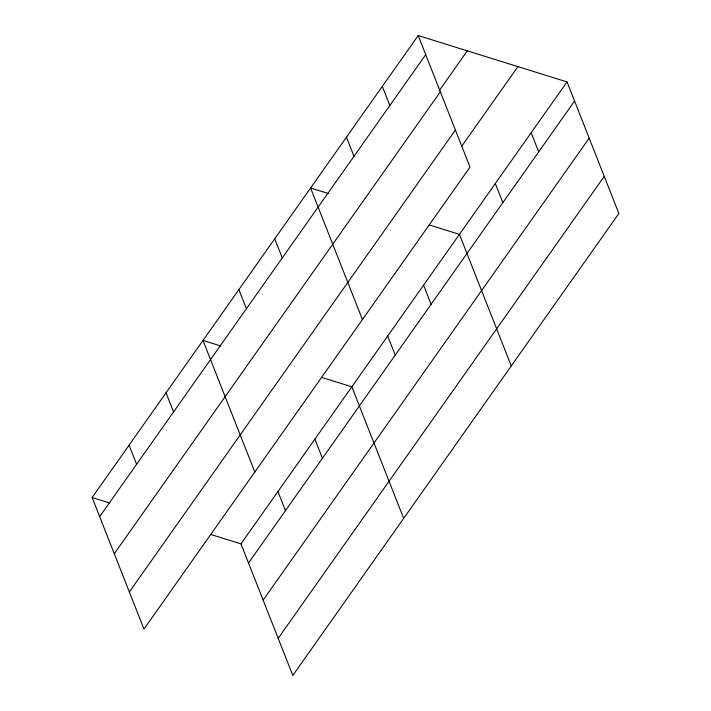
<?xml version="1.0" encoding="UTF-8"?>
<svg xmlns="http://www.w3.org/2000/svg" width="711" height="711" viewBox="0 0 711 711"><rect width="100%" height="100%" fill="white"/><g stroke="black" fill="none" stroke-linecap="round" stroke-linejoin="round"><path stroke-width="1.07" d="M418.192 35.55L470.015 167.121L143.969 629.084L92.137 497.513L418.192 35.55L567.031 81.916L618.863 213.487L292.808 675.45L240.985 543.879L210.669 534.441M99.673 516.63L425.72 54.667M439.131 90.777L467.314 50.854M114.284 553.736L440.34 91.781M129.349 591.97L455.404 130.015M461.555 146.466L517.919 66.621M240.985 543.879L567.031 81.916M248.512 562.996L574.568 101.042M263.132 600.111L589.179 138.147M278.188 638.345L604.243 176.381M328.358 193.534L310.591 187.997L362.423 319.568M429.133 224.925L459.439 234.363L511.262 365.934M220.766 345.981L202.999 340.445L254.822 472.015M321.532 377.372L351.838 386.811L403.67 518.381M92.137 497.513L109.903 503.041M531.17 132.735L538.698 151.852M495.3 183.554L502.837 202.671M382.322 86.369L389.859 105.486M423.569 285.182L431.106 304.299M346.461 137.179L353.989 156.304M387.708 336.001L395.236 355.118M274.73 238.816L282.258 257.933M314.884 439.167L322.421 458.284M238.86 289.626L246.397 308.752M277.93 491.523L285.466 510.64M166.045 392.801L173.573 411.918M129.091 445.157L136.619 464.274"/></g></svg>
